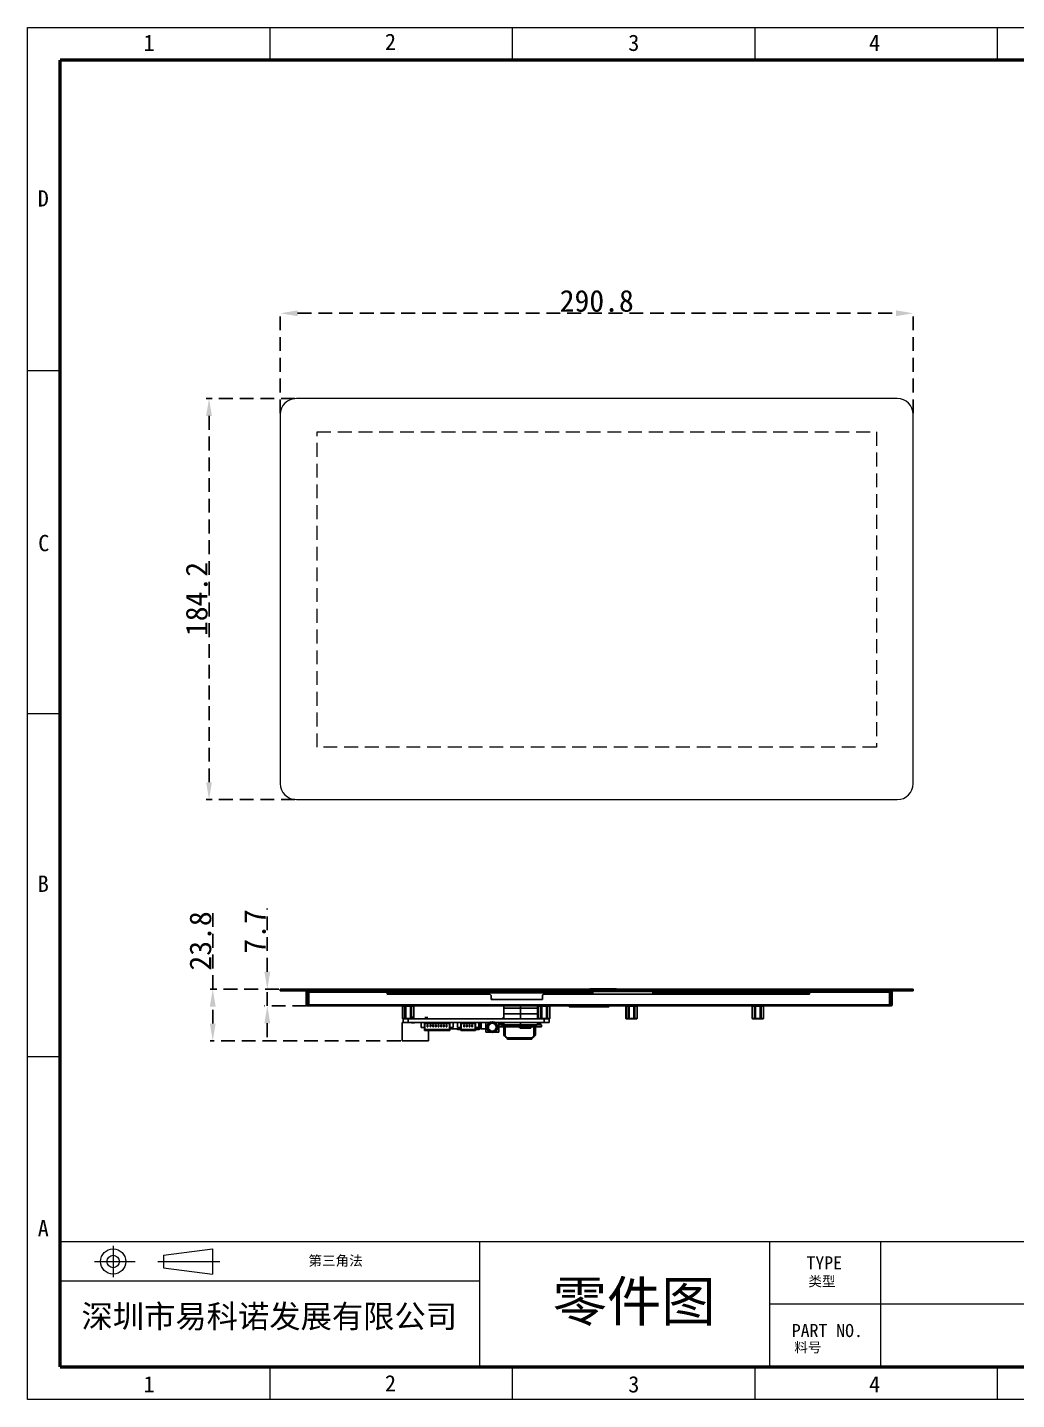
# Model space of a CAD drawing. Header units: millimetres. Extents: x 15833 to 16724, y 29277 to 29907.
# Drawn here: x 15833 to 16288, y 29277 to 29907 of the extents above; entities that cross this region are included whole.
import ezdxf
from ezdxf.enums import TextEntityAlignment as Align

# ---------------------------------------------------------------- set-up
doc = ezdxf.new("R2010")
doc.units = ezdxf.units.MM
doc.header["$PDMODE"] = 2
doc.linetypes.add('HIDDEN', pattern=[9.525, 6.35, -3.175])
for name, color, linetype in [('_1463', 7, 'Continuous'), ('_1722', 7, 'Continuous'), ('_17681', 7, 'Continuous'), ('_2211', 7, 'Continuous'), ('_321', 7, 'Continuous'), ('_3284', 7, 'Continuous'), ('_3296', 7, 'Continuous'), ('_34288', 7, 'Continuous'), ('_43657', 7, 'Continuous'), ('_549', 7, 'Continuous'), ('_61081', 7, 'Continuous'), ('title bar', 7, 'Continuous')]:
    doc.layers.add(name, color=color, linetype=linetype)
doc.styles.get("Standard").update_dxf_attribs({"font": ''})
doc.styles.add('宝明', font='')
doc.styles.get('Standard').set_extended_font_data('SimSun')
doc.styles.get('宝明').set_extended_font_data('SimHei')
doc.dimstyles.new('ISO-25', dxfattribs={"dimtxt": 10, "dimasz": 8, "dimexe": 1.25, "dimexo": 0.625, "dimtad": 1, "dimdsep": 46, "dimtxsty": 'Standard', "dimcen": 2.5, "dimclrd": 5, "dimclre": 5, "dimadec": 0, "dimazin": 0, "dimtfac": 1, "dimtmove": 0, "dimatfit": 3, "dimfxl": 1, "dimarcsym": 0})

# ---------------------------------------------------------------- blocks, each defined once
blk = doc.blocks.new('*D7')
at = {"color": 5, "linetype": 'HIDDEN', "lineweight": -2}
for p, q in [((15949.34, 29729.67), (15949.34, 29776.79)), ((15957.34, 29775.54), (16232.14, 29775.54)), ((16240.14, 29729.67), (16240.14, 29776.79))]:
    blk.add_line(p, q, dxfattribs=at)
at = {"color": 5, "linetype": 'HIDDEN'}
for points in [[(15957.34, 29776.87), (15957.34, 29774.21), (15949.34, 29775.54)], [(16232.14, 29776.87), (16232.14, 29774.21), (16240.14, 29775.54)]]:
    blk.add_solid(points, dxfattribs=at)
at = {"layer": 'Defpoints', "color": 0, "linetype": 'HIDDEN'}
for p in [(16240.14, 29775.54), (15949.34, 29729.04), (16240.14, 29729.04)]:
    blk.add_point(p, dxfattribs=at)
at = {"color": 0, "linetype": 'HIDDEN', "lineweight": 0, "insert": (16094.74, 29781.17), "char_height": 10, "attachment_point": 5}
blk.add_mtext('290.8', dxfattribs=at)
blk = doc.blocks.new('*D8')
at = {"color": 5, "linetype": 'HIDDEN', "lineweight": -2}
for p, q in [((15956.11, 29736.44), (15915.37, 29736.44)), ((15916.62, 29728.44), (15916.62, 29560.24)), ((15956.11, 29552.24), (15915.37, 29552.24))]:
    blk.add_line(p, q, dxfattribs=at)
at = {"color": 5, "linetype": 'HIDDEN'}
for points in [[(15915.29, 29728.44), (15917.96, 29728.44), (15916.62, 29736.44)], [(15915.29, 29560.24), (15917.96, 29560.24), (15916.62, 29552.24)]]:
    blk.add_solid(points, dxfattribs=at)
at = {"layer": 'Defpoints', "color": 0, "linetype": 'HIDDEN'}
for p in [(15956.74, 29736.44), (15916.62, 29552.24), (15956.74, 29552.24)]:
    blk.add_point(p, dxfattribs=at)
at = {"color": 0, "linetype": 'HIDDEN', "lineweight": 0, "insert": (15911, 29644.34), "char_height": 10, "attachment_point": 5, "rotation": 90}
blk.add_mtext('184.2', dxfattribs=at)
blk = doc.blocks.new('*D10')
at = {"color": 5, "linetype": 'HIDDEN', "lineweight": -2}
for p, q in [((15943.39, 29473.21), (15943.39, 29502.18)), ((15948.71, 29465.21), (15942.14, 29465.21)), ((15943.39, 29457.54), (15943.39, 29465.21)), ((15961.28, 29457.54), (15942.14, 29457.54)), ((15943.39, 29449.54), (15943.39, 29441.54))]:
    blk.add_line(p, q, dxfattribs=at)
at = {"color": 5, "linetype": 'HIDDEN'}
for points in [[(15942.06, 29473.21), (15944.72, 29473.21), (15943.39, 29465.21)], [(15942.06, 29449.54), (15944.72, 29449.54), (15943.39, 29457.54)]]:
    blk.add_solid(points, dxfattribs=at)
at = {"layer": 'Defpoints', "color": 0, "linetype": 'HIDDEN'}
for p in [(15943.39, 29465.21), (15949.34, 29465.21), (15961.9, 29457.54)]:
    blk.add_point(p, dxfattribs=at)
at = {"color": 0, "linetype": 'HIDDEN', "insert": (15937.76, 29491.69), "char_height": 10, "attachment_point": 5, "rotation": 90}
blk.add_mtext('7.7', dxfattribs=at)
blk = doc.blocks.new('*D11')
at = {"color": 5, "linetype": 'HIDDEN', "lineweight": -2}
for p, q in [((15918.34, 29465.21), (15918.34, 29501.5)), ((15948.71, 29465.21), (15917.09, 29465.21)), ((15918.34, 29449.44), (15918.34, 29457.21)), ((16004.71, 29441.44), (15917.09, 29441.44))]:
    blk.add_line(p, q, dxfattribs=at)
at = {"color": 5, "linetype": 'HIDDEN'}
for points in [[(15917.01, 29457.21), (15919.67, 29457.21), (15918.34, 29465.21)], [(15917.01, 29449.44), (15919.67, 29449.44), (15918.34, 29441.44)]]:
    blk.add_solid(points, dxfattribs=at)
at = {"layer": 'Defpoints', "color": 0, "linetype": 'HIDDEN'}
for p in [(15918.34, 29465.21), (15949.34, 29465.21), (16005.34, 29441.44)]:
    blk.add_point(p, dxfattribs=at)
at = {"color": 0, "linetype": 'HIDDEN', "insert": (15912.71, 29487.35), "char_height": 10, "attachment_point": 5, "rotation": 90}
blk.add_mtext('23.8', dxfattribs=at)

msp = doc.modelspace()

# ---------------------------------------------------------------- linework, layer by layer
at = {"color": 7, "linetype": 'Continuous', "lineweight": 0}
for p, q in [((16232.739, 29736.441), (15956.739, 29736.441)), ((15949.339, 29729.041), (15949.339, 29559.641)), ((16240.139, 29559.641), (16240.139, 29729.041)), ((15956.739, 29552.241), (16232.739, 29552.241))]:
    msp.add_line(p, q, dxfattribs=at)
at = {"color": 7, "linetype": 'HIDDEN', "lineweight": 0}
for p, q in [((15966.279, 29576.301), (15966.279, 29721.081)), ((15966.279, 29721.081), (16223.199, 29721.081)), ((16223.199, 29721.081), (16223.199, 29576.301)), ((16223.199, 29576.301), (15966.279, 29576.301))]:
    msp.add_line(p, q, dxfattribs=at)
at = {"color": 7, "linetype": 'Continuous'}
for p, q in [((15949.339, 29464.508), (15949.339, 29465.208)), ((15949.339, 29465.208), (16240.139, 29465.208)), ((16240.139, 29465.208), (16240.139, 29464.508)), ((15949.339, 29464.508), (16240.139, 29464.508))]:
    msp.add_line(p, q, dxfattribs=at)
at = {"linetype": 'Continuous'}
for p, q in [((15956.739, 29465.208), (15956.739, 29464.508)), ((16091.499, 29465.298), (16103.779, 29465.298)), ((16092.489, 29465.298), (16092.489, 29465.208)), ((16092.989, 29465.298), (16092.989, 29465.208)), ((16093.989, 29465.298), (16093.989, 29465.208)), ((16094.489, 29465.298), (16094.489, 29465.208)), ((16094.989, 29465.298), (16094.989, 29465.208)), ((16232.739, 29464.508), (16232.739, 29465.208)), ((15961.199, 29463.758), (15961.199, 29464.508)), ((15961.199, 29463.758), (15961.252, 29463.758)), ((15961.252, 29458.036), (15961.252, 29464.386)), ((15961.252, 29464.386), (15961.752, 29464.386)), ((15961.752, 29458.036), (15961.752, 29464.386)), ((15961.752, 29463.758), (15962.402, 29463.758)), ((15961.752, 29460.536), (15962.402, 29460.536)), ((15961.752, 29460.036), (15961.902, 29460.036)), ((15961.802, 29463.583), (15961.802, 29460.583)), ((15961.802, 29463.583), (15962.402, 29463.583)), ((15962.402, 29460.583), (15961.802, 29460.583)), ((15961.902, 29458.036), (15961.902, 29460.536)), ((15962.402, 29460.036), (15961.902, 29460.036)), ((15962.402, 29457.536), (15962.402, 29464.386)), ((15962.402, 29464.386), (15998.402, 29464.386)), ((15962.402, 29463.886), (15998.402, 29463.886)), ((15998.402, 29464.386), (15998.402, 29462.936)), ((15998.402, 29463.758), (16092.939, 29463.758)), ((15998.402, 29463.583), (16092.939, 29463.583)), ((16045.252, 29462.936), (15998.402, 29462.936)), ((16000.599, 29462.936), (16000.599, 29463.583)), ((16017.489, 29463.758), (16017.489, 29463.583)), ((16019.989, 29463.758), (16019.989, 29463.583)), ((16046.252, 29461.936), (16046.252, 29460.436)), ((16046.902, 29460.583), (16046.252, 29460.583)), ((16046.252, 29460.536), (16046.902, 29460.536)), ((16046.252, 29460.436), (16069.752, 29460.436)), ((16046.902, 29460.583), (16046.902, 29460.436)), ((16069.752, 29460.436), (16069.752, 29461.936)), ((16192.402, 29462.936), (16070.752, 29462.936)), ((16090.989, 29463.583), (16090.989, 29463.758)), ((16091.239, 29463.758), (16091.239, 29463.583)), ((16092.939, 29464.508), (16092.939, 29462.94)), ((16092.939, 29464.088), (16120.539, 29464.088)), ((16120.539, 29462.94), (16092.939, 29462.94)), ((16120.539, 29462.94), (16120.539, 29464.508)), ((16120.539, 29463.758), (16192.402, 29463.758)), ((16120.539, 29463.583), (16192.402, 29463.583)), ((16190.081, 29462.936), (16190.081, 29463.583)), ((16192.402, 29464.386), (16229.302, 29464.386)), ((16192.402, 29464.386), (16192.402, 29462.936)), ((16192.402, 29463.886), (16229.302, 29463.886)), ((16225.699, 29464.386), (16225.699, 29464.508)), ((16229.302, 29457.536), (16229.302, 29464.386)), ((16229.302, 29463.583), (16229.802, 29463.583)), ((16229.802, 29460.583), (16229.302, 29460.583)), ((16229.952, 29460.536), (16229.302, 29460.536)), ((16229.802, 29460.036), (16229.302, 29460.036)), ((16229.802, 29463.583), (16229.802, 29460.583)), ((16229.802, 29458.036), (16229.802, 29460.536)), ((16229.952, 29460.036), (16229.802, 29460.036)), ((16230.452, 29464.386), (16229.952, 29464.386)), ((16229.952, 29458.036), (16229.952, 29464.386)), ((16230.452, 29458.036), (16230.452, 29464.386)), ((15961.252, 29458.036), (15961.752, 29458.036)), ((15961.752, 29457.536), (15961.752, 29458.036)), ((15961.752, 29458.036), (15962.402, 29458.036)), ((15961.752, 29457.536), (16229.952, 29457.536)), ((15961.902, 29457.536), (15961.902, 29458.036)), ((15962.402, 29458.036), (16229.302, 29458.036)), ((16005.717, 29457.536), (16005.517, 29457.336)), ((16005.517, 29451.736), (16005.517, 29457.336)), ((16005.517, 29457.336), (16010.762, 29457.336)), ((16005.757, 29457.536), (16005.584, 29457.336)), ((16005.584, 29451.736), (16005.584, 29457.336)), ((16006.818, 29457.536), (16006.645, 29457.336)), ((16006.645, 29451.736), (16006.645, 29457.336)), ((16007.078, 29451.536), (16007.078, 29457.536)), ((16009.201, 29451.536), (16009.201, 29457.536)), ((16009.461, 29457.536), (16009.634, 29457.336)), ((16009.634, 29451.736), (16009.634, 29457.336)), ((16010.522, 29457.536), (16010.695, 29457.336)), ((16010.562, 29457.536), (16010.762, 29457.336)), ((16010.695, 29451.736), (16010.695, 29457.336)), ((16010.762, 29451.736), (16010.762, 29457.336)), ((16051.989, 29451.536), (16051.989, 29457.536)), ((16067.489, 29456.437), (16051.989, 29456.437)), ((16051.989, 29453.936), (16067.489, 29453.936)), ((16059.739, 29451.536), (16059.739, 29457.533)), ((16067.489, 29451.536), (16067.489, 29457.536)), ((16068.117, 29457.536), (16067.917, 29457.336)), ((16067.917, 29451.736), (16067.917, 29457.336)), ((16067.917, 29457.336), (16073.162, 29457.336)), ((16068.157, 29457.536), (16067.984, 29457.336)), ((16067.984, 29451.736), (16067.984, 29457.336)), ((16069.218, 29457.536), (16069.045, 29457.336)), ((16069.045, 29451.736), (16069.045, 29457.336)), ((16069.478, 29451.536), (16069.478, 29457.536)), ((16071.601, 29451.536), (16071.601, 29457.536)), ((16071.861, 29457.536), (16072.034, 29457.336)), ((16072.034, 29451.736), (16072.034, 29457.336)), ((16072.922, 29457.536), (16073.095, 29457.336)), ((16072.962, 29457.536), (16073.162, 29457.336)), ((16073.095, 29451.736), (16073.095, 29457.336)), ((16073.162, 29451.736), (16073.162, 29457.336)), ((16082.139, 29457.036), (16082.139, 29457.536)), ((16099.851, 29457.036), (16082.139, 29457.036)), ((16098.639, 29457.036), (16098.639, 29457.536)), ((16108.317, 29457.536), (16108.117, 29457.336)), ((16108.117, 29457.336), (16113.362, 29457.336)), ((16108.117, 29451.736), (16108.117, 29457.336)), ((16108.357, 29457.536), (16108.184, 29457.336)), ((16108.184, 29451.736), (16108.184, 29457.336)), ((16109.418, 29457.536), (16109.245, 29457.336)), ((16109.245, 29451.736), (16109.245, 29457.336)), ((16109.678, 29451.536), (16109.678, 29457.536)), ((16111.801, 29451.536), (16111.801, 29457.536)), ((16112.061, 29457.536), (16112.234, 29457.336)), ((16112.234, 29451.736), (16112.234, 29457.336)), ((16113.122, 29457.536), (16113.295, 29457.336)), ((16113.162, 29457.536), (16113.362, 29457.336)), ((16113.295, 29451.736), (16113.295, 29457.336)), ((16113.362, 29451.736), (16113.362, 29457.336)), ((16166.317, 29457.536), (16166.117, 29457.336)), ((16166.117, 29457.336), (16171.362, 29457.336)), ((16166.117, 29451.736), (16166.117, 29457.336)), ((16166.357, 29457.536), (16166.184, 29457.336)), ((16166.184, 29451.736), (16166.184, 29457.336)), ((16167.418, 29457.536), (16167.245, 29457.336)), ((16167.245, 29451.736), (16167.245, 29457.336)), ((16167.678, 29451.536), (16167.678, 29457.536)), ((16169.801, 29451.536), (16169.801, 29457.536)), ((16170.061, 29457.536), (16170.234, 29457.336)), ((16170.234, 29451.736), (16170.234, 29457.336)), ((16171.122, 29457.536), (16171.295, 29457.336)), ((16171.162, 29457.536), (16171.362, 29457.336)), ((16171.295, 29451.736), (16171.295, 29457.336)), ((16171.362, 29451.736), (16171.362, 29457.336)), ((16229.302, 29458.036), (16229.952, 29458.036)), ((16229.802, 29457.536), (16229.802, 29458.036)), ((16230.452, 29458.036), (16229.952, 29458.036)), ((16229.952, 29457.536), (16229.952, 29458.036)), ((16005.339, 29441.436), (16005.339, 29449.936)), ((16005.339, 29449.936), (16072.839, 29449.936)), ((16005.717, 29451.536), (16005.517, 29451.736)), ((16010.762, 29451.736), (16005.517, 29451.736)), ((16005.757, 29451.536), (16005.584, 29451.736)), ((16005.717, 29451.536), (16072.962, 29451.536)), ((16005.839, 29449.936), (16005.839, 29451.536)), ((16006.818, 29451.536), (16006.645, 29451.736)), ((16008.139, 29449.936), (16008.139, 29451.536)), ((16009.461, 29451.536), (16009.634, 29451.736)), ((16011.089, 29452.286), (16009.589, 29452.286)), ((16011.089, 29452.186), (16009.589, 29452.186)), ((16009.589, 29449.936), (16009.589, 29449.686)), ((16009.589, 29449.686), (16011.089, 29449.686)), ((16010.522, 29451.536), (16010.695, 29451.736)), ((16010.562, 29451.536), (16010.762, 29451.736)), ((16011.089, 29449.936), (16011.089, 29449.686)), ((16017.189, 29452.186), (16015.689, 29452.186)), ((16017.489, 29446.286), (16017.489, 29441.436)), ((16032.289, 29446.936), (16027.289, 29446.936)), ((16030.839, 29446.736), (16032.289, 29446.736)), ((16031.494, 29446.936), (16031.494, 29446.736)), ((16031.994, 29446.736), (16031.994, 29446.936)), ((16032.014, 29448.356), (16032.014, 29448.336)), ((16032.264, 29448.356), (16032.014, 29448.356)), ((16032.014, 29448.336), (16032.264, 29448.336)), ((16032.264, 29448.336), (16032.264, 29448.356)), ((16040.842, 29446.936), (16039.039, 29446.936)), ((16039.039, 29446.736), (16040.639, 29446.736)), ((16039.484, 29446.736), (16039.484, 29446.936)), ((16039.984, 29446.936), (16039.984, 29446.736)), ((16040.842, 29449.936), (16040.842, 29446.936)), ((16040.842, 29449.836), (16041.01, 29449.836)), ((16040.842, 29449.666), (16041.01, 29449.666)), ((16041.01, 29449.606), (16040.842, 29449.606)), ((16040.842, 29448.911), (16041.01, 29448.911)), ((16041.01, 29448.851), (16040.842, 29448.851)), ((16041.592, 29448.736), (16040.842, 29448.736)), ((16041.592, 29448.236), (16040.842, 29448.236)), ((16040.973, 29447.329), (16040.842, 29447.198)), ((16040.979, 29448.236), (16040.979, 29447.353)), ((16040.989, 29447.786), (16040.979, 29447.786)), ((16040.979, 29447.386), (16040.986, 29447.386)), ((16040.989, 29448.236), (16040.989, 29447.436)), ((16041.01, 29448.851), (16041.01, 29449.836)), ((16041.29, 29449.636), (16041.01, 29449.636)), ((16041.29, 29449.136), (16041.01, 29449.136)), ((16041.29, 29449.836), (16041.29, 29448.851)), ((16041.29, 29449.836), (16041.51, 29449.836)), ((16041.29, 29449.666), (16041.51, 29449.666)), ((16041.51, 29449.606), (16041.29, 29449.606)), ((16041.29, 29448.911), (16041.51, 29448.911)), ((16041.51, 29448.851), (16041.29, 29448.851)), ((16041.339, 29447.436), (16041.339, 29447.976)), ((16041.592, 29448.126), (16041.489, 29448.126)), ((16041.51, 29448.851), (16041.51, 29449.836)), ((16041.592, 29449.636), (16041.51, 29449.636)), ((16041.592, 29449.136), (16041.51, 29449.136)), ((16041.592, 29449.936), (16041.592, 29446.936)), ((16043.739, 29446.936), (16041.592, 29446.936)), ((16051.209, 29449.836), (16051.113, 29449.836)), ((16051.989, 29452.307), (16051.665, 29451.983)), ((16051.789, 29449.686), (16051.789, 29448.896)), ((16051.789, 29449.676), (16051.989, 29449.676)), ((16051.789, 29449.376), (16051.989, 29449.376)), ((16051.795, 29449.555), (16051.983, 29449.555)), ((16051.877, 29451.771), (16051.989, 29451.883)), ((16051.989, 29448.862), (16051.989, 29449.936)), ((16067.489, 29448.862), (16051.989, 29448.862)), ((16052.039, 29447.471), (16052.039, 29444.121)), ((16052.339, 29447.771), (16052.739, 29447.771)), ((16052.439, 29447.771), (16052.439, 29443.821)), ((16052.739, 29443.536), (16052.739, 29447.986)), ((16058.719, 29447.909), (16058.719, 29447.986)), ((16058.919, 29447.909), (16058.719, 29447.909)), ((16058.919, 29447.636), (16058.919, 29447.986)), ((16059.619, 29447.636), (16058.919, 29447.636)), ((16059.086, 29447.986), (16059.086, 29447.636)), ((16059.619, 29447.286), (16059.619, 29447.636)), ((16059.619, 29447.536), (16064.419, 29447.536)), ((16059.619, 29447.286), (16064.419, 29447.286)), ((16059.719, 29447.387), (16059.719, 29447.536)), ((16059.719, 29447.387), (16062.371, 29447.413)), ((16059.739, 29448.862), (16059.739, 29449.936)), ((16059.769, 29447.536), (16059.769, 29447.986)), ((16060.319, 29447.886), (16060.319, 29447.986)), ((16060.319, 29447.886), (16063.219, 29447.886)), ((16060.419, 29447.886), (16060.419, 29447.536)), ((16062.371, 29447.413), (16062.719, 29447.537)), ((16063.219, 29447.536), (16063.219, 29447.986)), ((16064.419, 29447.886), (16063.219, 29447.886)), ((16063.219, 29447.686), (16064.419, 29447.686)), ((16064.419, 29447.286), (16064.419, 29447.986)), ((16065.839, 29447.986), (16065.839, 29443.536)), ((16065.839, 29447.771), (16066.239, 29447.771)), ((16066.139, 29443.821), (16066.139, 29447.771)), ((16066.539, 29444.121), (16066.539, 29447.471)), ((16067.489, 29448.862), (16067.489, 29449.936)), ((16068.117, 29451.536), (16067.917, 29451.736)), ((16073.162, 29451.736), (16067.917, 29451.736)), ((16068.157, 29451.536), (16067.984, 29451.736)), ((16069.218, 29451.536), (16069.045, 29451.736)), ((16070.539, 29449.936), (16070.539, 29451.536)), ((16071.861, 29451.536), (16072.034, 29451.736)), ((16072.839, 29449.936), (16072.839, 29451.536)), ((16072.922, 29451.536), (16073.095, 29451.736)), ((16072.962, 29451.536), (16073.162, 29451.736)), ((16113.362, 29451.736), (16108.117, 29451.736)), ((16108.317, 29451.536), (16108.117, 29451.736)), ((16108.357, 29451.536), (16108.184, 29451.736)), ((16113.162, 29451.536), (16108.317, 29451.536)), ((16109.418, 29451.536), (16109.245, 29451.736)), ((16112.061, 29451.536), (16112.234, 29451.736)), ((16113.122, 29451.536), (16113.295, 29451.736)), ((16113.162, 29451.536), (16113.362, 29451.736)), ((16171.362, 29451.736), (16166.117, 29451.736)), ((16166.317, 29451.536), (16166.117, 29451.736)), ((16166.357, 29451.536), (16166.184, 29451.736)), ((16171.162, 29451.536), (16166.317, 29451.536)), ((16167.418, 29451.536), (16167.245, 29451.736)), ((16170.061, 29451.536), (16170.234, 29451.736)), ((16171.122, 29451.536), (16171.295, 29451.736)), ((16171.162, 29451.536), (16171.362, 29451.736)), ((16005.339, 29441.436), (16017.489, 29441.436)), ((16052.339, 29443.821), (16052.739, 29443.821)), ((16053.039, 29443.536), (16053.339, 29443.236)), ((16053.339, 29442.936), (16065.239, 29442.936)), ((16053.639, 29442.536), (16053.639, 29442.896)), ((16053.639, 29442.636), (16064.939, 29442.636)), ((16053.939, 29442.236), (16064.639, 29442.236)), ((16064.939, 29442.536), (16064.939, 29442.896)), ((16065.239, 29443.236), (16065.539, 29443.536)), ((16065.839, 29443.821), (16066.239, 29443.821))]:
    msp.add_line(p, q, dxfattribs=at)
for points in [[(16067.917, 29455.738), (16067.869, 29455.647), (16067.694, 29455.262), (16067.54, 29454.86), (16067.489, 29454.694)], [(16067.917, 29455.39), (16067.832, 29455.204), (16067.682, 29454.812), (16067.562, 29454.413), (16067.489, 29454.077)], [(16051.795, 29449.555), (16051.794, 29449.559), (16051.793, 29449.563), (16051.792, 29449.567), (16051.791, 29449.571), (16051.79, 29449.575), (16051.79, 29449.579), (16051.789, 29449.583), (16051.789, 29449.587), (16051.789, 29449.591)], [(16051.795, 29449.555), (16051.798, 29449.547), (16051.801, 29449.54), (16051.805, 29449.532), (16051.81, 29449.525), (16051.815, 29449.518), (16051.82, 29449.511), (16051.825, 29449.504), (16051.831, 29449.498), (16051.838, 29449.492), (16051.845, 29449.486), (16051.853, 29449.48), (16051.861, 29449.474), (16051.87, 29449.469), (16051.879, 29449.465), (16051.889, 29449.461)], [(16051.889, 29449.382), (16051.885, 29449.381), (16051.881, 29449.38), (16051.877, 29449.379), (16051.873, 29449.378), (16051.87, 29449.377), (16051.866, 29449.377), (16051.862, 29449.376), (16051.858, 29449.376), (16051.855, 29449.376)], [(16051.889, 29449.461), (16051.899, 29449.465), (16051.908, 29449.47), (16051.917, 29449.475), (16051.926, 29449.48), (16051.934, 29449.486), (16051.941, 29449.492), (16051.947, 29449.498), (16051.953, 29449.505), (16051.958, 29449.511), (16051.964, 29449.518), (16051.968, 29449.525), (16051.973, 29449.532), (16051.977, 29449.54), (16051.98, 29449.547), (16051.983, 29449.555)], [(16051.923, 29449.376), (16051.92, 29449.376), (16051.916, 29449.376), (16051.912, 29449.377), (16051.908, 29449.377), (16051.905, 29449.378), (16051.901, 29449.379), (16051.897, 29449.38), (16051.893, 29449.381), (16051.889, 29449.382)], [(16053.639, 29442.896), (16053.639, 29442.904), (16053.638, 29442.912), (16053.635, 29442.919), (16053.632, 29442.924), (16053.628, 29442.928), (16053.622, 29442.932), (16053.616, 29442.934), (16053.608, 29442.935), (16053.599, 29442.936)], [(16064.98, 29442.936), (16064.971, 29442.935), (16064.963, 29442.934), (16064.957, 29442.932), (16064.951, 29442.928), (16064.947, 29442.924), (16064.944, 29442.919), (16064.941, 29442.912), (16064.94, 29442.904), (16064.939, 29442.896)]]:
    msp.add_lwpolyline(points, dxfattribs=at)
at = {"color": 7, "linetype": 'Continuous', "lineweight": 0}
for centre, start, end in [((15956.739, 29729.041), 90, 180), ((16232.739, 29729.041), 0, 90), ((15956.739, 29559.641), 180, 270), ((16232.739, 29559.641), 270, 0)]:
    msp.add_arc(centre, 7.4, start, end, dxfattribs=at)
at = {"linetype": 'Continuous'}
for centre, radius, start, end in [((16091.499, 29464.788), 0.51, 90, 124.547024), ((16103.779, 29464.788), 0.51, 55.452976, 90), ((16045.252, 29461.936), 1, 0, 90), ((16070.752, 29461.936), 1, 90, 180), ((15961.752, 29458.036), 0.5, 180, 270), ((16099.851, 29458.036), 1, 270, 330), ((16229.952, 29458.036), 0.5, 270, 0), ((16030.839, 29447.436), 0.7, 225.593912, 270), ((16040.639, 29447.436), 0.7, 270, 0), ((16040.639, 29447.436), 0.35, 305.374763, 0), ((16041.489, 29447.976), 0.5, 148.648153, 180), ((16041.489, 29447.976), 0.15, 90, 180), ((16051.113, 29449.745), 0.0909, 90, 92.466754), ((16052.089, 29451.559), 0.6, 135, 182.183751), ((16052.089, 29451.559), 0.3, 135, 184.384161), ((16052.339, 29447.471), 0.3, 90, 180), ((16066.239, 29447.471), 0.3, 0, 90), ((16052.339, 29444.121), 0.3, 180, 270), ((16053.339, 29443.536), 0.6, 180, 270), ((16053.339, 29443.536), 0.3, 180, 270), ((16053.939, 29442.536), 0.3, 180, 270), ((16064.639, 29442.536), 0.3, 270, 0), ((16065.239, 29443.536), 0.6, 270, 0), ((16065.239, 29443.536), 0.3, 270, 0), ((16066.239, 29444.121), 0.3, 270, 0)]:
    msp.add_arc(centre, radius, start, end, dxfattribs=at)
at = {"layer": '_1463', "linetype": 'Continuous'}
for p, q in [((16050.739, 29449.836), (16049.739, 29449.836)), ((16050.739, 29449.936), (16050.739, 29449.836))]:
    msp.add_line(p, q, dxfattribs=at)
at = {"layer": '_1722', "linetype": 'Continuous'}
for p, q in [((16030.789, 29449.923), (16030.789, 29447.623)), ((16032.289, 29449.923), (16030.789, 29449.923)), ((16032.289, 29447.623), (16030.789, 29447.623)), ((16032.289, 29446.286), (16032.289, 29449.936)), ((16039.039, 29446.704), (16032.289, 29446.704)), ((16032.289, 29446.286), (16039.039, 29446.286)), ((16032.489, 29449.461), (16032.489, 29446.704)), ((16032.489, 29449.461), (16038.839, 29449.461)), ((16033.639, 29448.23), (16033.639, 29447.988)), ((16033.639, 29447.988), (16033.939, 29447.988)), ((16033.939, 29447.988), (16033.939, 29448.23)), ((16034.039, 29449.936), (16034.039, 29449.461)), ((16034.539, 29449.461), (16034.539, 29449.936)), ((16034.889, 29448.23), (16034.889, 29447.988)), ((16034.889, 29447.988), (16035.189, 29447.988)), ((16035.189, 29447.988), (16035.189, 29448.23)), ((16036.139, 29448.23), (16036.139, 29447.988)), ((16036.139, 29447.988), (16036.439, 29447.988)), ((16036.439, 29447.988), (16036.439, 29448.23)), ((16036.787, 29449.936), (16036.787, 29449.461)), ((16037.287, 29449.461), (16037.287, 29449.936)), ((16037.389, 29448.23), (16037.389, 29447.988)), ((16037.389, 29447.988), (16037.689, 29447.988)), ((16037.689, 29447.988), (16037.689, 29448.23)), ((16038.839, 29446.704), (16038.839, 29449.461)), ((16039.039, 29449.936), (16039.039, 29446.286)), ((16039.039, 29447.636), (16040.539, 29447.636)), ((16040.539, 29447.636), (16040.539, 29449.936))]:
    msp.add_line(p, q, dxfattribs=at)
at = {"layer": '_17681', "linetype": 'Continuous'}
for p, q in [((16051.989, 29448.896), (16049.739, 29448.896)), ((16049.739, 29447.986), (16069.339, 29447.986)), ((16051.339, 29447.986), (16051.339, 29448.896)), ((16051.339, 29448.686), (16051.839, 29448.186)), ((16051.339, 29448.686), (16066.939, 29448.686)), ((16051.839, 29448.186), (16051.839, 29447.986)), ((16051.839, 29448.186), (16066.439, 29448.186)), ((16066.439, 29448.186), (16066.939, 29448.686)), ((16066.439, 29447.986), (16066.439, 29448.186)), ((16066.939, 29447.986), (16066.939, 29448.862)), ((16067.489, 29448.896), (16069.339, 29448.896)), ((16069.339, 29448.896), (16069.339, 29447.986))]:
    msp.add_line(p, q, dxfattribs=at)
at = {"layer": '_2211', "linetype": 'Continuous'}
for p, q in [((16016.896, 29447.988), (16016.896, 29448.788)), ((16017.196, 29448.788), (16016.896, 29448.788)), ((16016.896, 29448.648), (16017.196, 29448.648)), ((16017.196, 29448.369), (16016.896, 29448.369)), ((16016.896, 29448.23), (16017.196, 29448.23)), ((16017.196, 29448.23), (16017.196, 29448.788)), ((16018.189, 29447.988), (16018.189, 29448.788)), ((16018.489, 29448.788), (16018.189, 29448.788)), ((16018.189, 29448.648), (16018.489, 29448.648)), ((16018.489, 29448.369), (16018.189, 29448.369)), ((16018.189, 29448.23), (16018.489, 29448.23)), ((16018.489, 29448.23), (16018.489, 29448.788)), ((16019.348, 29448.23), (16019.348, 29448.788)), ((16019.648, 29448.788), (16019.348, 29448.788)), ((16019.348, 29448.648), (16019.648, 29448.648)), ((16019.648, 29448.369), (16019.348, 29448.369)), ((16019.348, 29448.23), (16019.648, 29448.23)), ((16019.648, 29447.988), (16019.648, 29448.788)), ((16020.663, 29447.988), (16020.663, 29448.788)), ((16020.963, 29448.788), (16020.663, 29448.788)), ((16020.663, 29448.648), (16020.963, 29448.648)), ((16020.963, 29448.369), (16020.663, 29448.369)), ((16020.663, 29448.23), (16020.963, 29448.23)), ((16020.963, 29448.23), (16020.963, 29448.788)), ((16021.924, 29447.988), (16021.924, 29448.788)), ((16022.224, 29448.788), (16021.924, 29448.788)), ((16021.924, 29448.648), (16022.224, 29448.648)), ((16022.224, 29448.369), (16021.924, 29448.369)), ((16021.924, 29448.23), (16022.224, 29448.23)), ((16022.224, 29448.23), (16022.224, 29448.788)), ((16023.173, 29447.988), (16023.173, 29448.788)), ((16023.473, 29448.788), (16023.173, 29448.788)), ((16023.173, 29448.648), (16023.473, 29448.648)), ((16023.473, 29448.369), (16023.173, 29448.369)), ((16023.173, 29448.23), (16023.473, 29448.23)), ((16023.473, 29448.23), (16023.473, 29448.788)), ((16024.354, 29448.23), (16024.354, 29448.788)), ((16024.654, 29448.788), (16024.354, 29448.788)), ((16024.354, 29448.648), (16024.654, 29448.648)), ((16024.654, 29448.369), (16024.354, 29448.369)), ((16024.354, 29448.23), (16024.654, 29448.23)), ((16024.654, 29447.988), (16024.654, 29448.788)), ((16025.639, 29448.23), (16025.639, 29448.788)), ((16025.939, 29448.788), (16025.639, 29448.788)), ((16025.639, 29448.648), (16025.939, 29448.648)), ((16025.939, 29448.369), (16025.639, 29448.369)), ((16025.639, 29448.23), (16025.939, 29448.23)), ((16025.939, 29448.23), (16025.939, 29448.788))]:
    msp.add_line(p, q, dxfattribs=at)
at = {"layer": '_321', "linetype": 'Continuous'}
for p in [(16042.739, 29449.936), (16043.739, 29449.836)]:
    msp.add_line(p, (16042.739, 29449.836), dxfattribs=at)
at = {"layer": '_3284', "linetype": 'Continuous'}
for p, q in [((16033.639, 29448.23), (16033.639, 29448.788)), ((16033.939, 29448.788), (16033.639, 29448.788)), ((16033.639, 29448.648), (16033.939, 29448.648)), ((16033.939, 29448.369), (16033.639, 29448.369)), ((16033.639, 29448.23), (16033.939, 29448.23)), ((16033.939, 29448.23), (16033.939, 29448.788)), ((16034.889, 29448.23), (16034.889, 29448.788)), ((16035.189, 29448.788), (16034.889, 29448.788)), ((16034.889, 29448.648), (16035.189, 29448.648)), ((16035.189, 29448.369), (16034.889, 29448.369)), ((16034.889, 29448.23), (16035.189, 29448.23)), ((16035.189, 29448.23), (16035.189, 29448.788)), ((16036.139, 29448.23), (16036.139, 29448.788)), ((16036.439, 29448.788), (16036.139, 29448.788)), ((16036.139, 29448.648), (16036.439, 29448.648)), ((16036.439, 29448.369), (16036.139, 29448.369)), ((16036.139, 29448.23), (16036.439, 29448.23)), ((16036.439, 29448.23), (16036.439, 29448.788)), ((16037.389, 29448.23), (16037.389, 29448.788)), ((16037.689, 29448.788), (16037.389, 29448.788)), ((16037.389, 29448.648), (16037.689, 29448.648)), ((16037.689, 29448.369), (16037.389, 29448.369)), ((16037.389, 29448.23), (16037.689, 29448.23)), ((16037.689, 29448.23), (16037.689, 29448.788))]:
    msp.add_line(p, q, dxfattribs=at)
at = {"layer": '_3296', "linetype": 'Continuous'}
for p, q in [((16014.039, 29447.623), (16014.039, 29449.923)), ((16015.539, 29449.923), (16014.039, 29449.923)), ((16015.539, 29447.623), (16014.039, 29447.623)), ((16015.539, 29446.286), (16015.539, 29449.936)), ((16015.739, 29446.716), (16015.539, 29446.716)), ((16015.539, 29446.286), (16027.289, 29446.286)), ((16015.739, 29446.704), (16015.739, 29449.461)), ((16015.739, 29449.461), (16027.089, 29449.461)), ((16027.089, 29446.704), (16015.739, 29446.704)), ((16016.889, 29448.788), (16016.889, 29447.988)), ((16016.896, 29448.788), (16016.889, 29448.788)), ((16016.889, 29447.988), (16017.189, 29447.988)), ((16017.189, 29447.988), (16017.189, 29448.23)), ((16017.289, 29449.936), (16017.289, 29449.461)), ((16017.789, 29449.461), (16017.789, 29449.936)), ((16018.139, 29448.788), (16018.139, 29447.988)), ((16018.189, 29448.788), (16018.139, 29448.788)), ((16018.139, 29447.988), (16018.439, 29447.988)), ((16018.439, 29447.988), (16018.439, 29448.23)), ((16019.389, 29448.23), (16019.389, 29447.988)), ((16019.389, 29447.988), (16019.689, 29447.988)), ((16019.689, 29448.788), (16019.648, 29448.788)), ((16019.689, 29447.988), (16019.689, 29448.788)), ((16020.639, 29448.788), (16020.639, 29447.988)), ((16020.663, 29448.788), (16020.639, 29448.788)), ((16020.639, 29447.988), (16020.939, 29447.988)), ((16020.939, 29447.988), (16020.939, 29448.23)), ((16021.889, 29448.788), (16021.889, 29447.988)), ((16021.924, 29448.788), (16021.889, 29448.788)), ((16021.889, 29447.988), (16022.189, 29447.988)), ((16022.189, 29447.988), (16022.189, 29448.23)), ((16023.139, 29448.788), (16023.139, 29447.988)), ((16023.173, 29448.788), (16023.139, 29448.788)), ((16023.139, 29447.988), (16023.439, 29447.988)), ((16023.439, 29447.988), (16023.439, 29448.23)), ((16024.389, 29448.23), (16024.389, 29447.988)), ((16024.389, 29447.988), (16024.689, 29447.988)), ((16024.689, 29448.788), (16024.654, 29448.788)), ((16024.689, 29447.988), (16024.689, 29448.788)), ((16025.039, 29449.936), (16025.039, 29449.461)), ((16025.539, 29449.461), (16025.539, 29449.936)), ((16025.639, 29448.23), (16025.639, 29447.988)), ((16025.639, 29447.988), (16025.939, 29447.988)), ((16025.939, 29447.988), (16025.939, 29448.23)), ((16027.089, 29446.704), (16027.089, 29449.461)), ((16027.289, 29446.716), (16027.089, 29446.716)), ((16027.289, 29446.286), (16027.289, 29449.936)), ((16027.289, 29447.636), (16028.789, 29447.636)), ((16028.789, 29447.636), (16028.789, 29449.936))]:
    msp.add_line(p, q, dxfattribs=at)
at = {"layer": '_34288', "linetype": 'Continuous'}
for p, q in [((16067.809, 29449.736), (16067.489, 29449.736)), ((16067.809, 29449.286), (16067.489, 29449.286)), ((16067.489, 29449.086), (16068.009, 29449.086)), ((16067.839, 29449.316), (16067.839, 29449.706)), ((16068.039, 29449.906), (16068.039, 29449.116)), ((16068.809, 29449.736), (16068.809, 29449.936)), ((16068.839, 29449.936), (16068.839, 29449.736))]:
    msp.add_line(p, q, dxfattribs=at)
for centre, start, end in [((16067.809, 29449.706), 0, 90), ((16067.809, 29449.316), 270, 0), ((16068.009, 29449.116), 270, 0), ((16068.069, 29449.706), 99.622004, 173.863755)]:
    msp.add_arc(centre, 0.03, start, end, dxfattribs=at)
at = {"layer": '_43657', "linetype": 'Continuous'}
for p, q in [((16049.739, 29449.736), (16050.214, 29449.736)), ((16049.814, 29448.896), (16049.814, 29449.286)), ((16050.239, 29449.286), (16049.814, 29449.286)), ((16050.214, 29448.896), (16050.214, 29449.736)), ((16050.464, 29449.286), (16050.464, 29449.736)), ((16050.464, 29449.736), (16051.209, 29449.736)), ((16051.534, 29449.286), (16050.464, 29449.286)), ((16051.209, 29449.736), (16051.209, 29449.936)), ((16051.534, 29449.436), (16051.534, 29449.286)), ((16051.739, 29449.436), (16051.534, 29449.436)), ((16051.739, 29449.686), (16051.739, 29448.896)), ((16051.989, 29449.686), (16051.739, 29449.686)), ((16067.489, 29449.736), (16067.814, 29449.736)), ((16067.814, 29449.286), (16067.489, 29449.286)), ((16067.814, 29449.736), (16067.814, 29449.286)), ((16068.039, 29449.286), (16068.464, 29449.286)), ((16068.064, 29448.896), (16068.064, 29449.736)), ((16068.064, 29449.736), (16068.839, 29449.736)), ((16068.464, 29449.286), (16068.464, 29448.896)), ((16068.839, 29448.896), (16068.839, 29449.736))]:
    msp.add_line(p, q, dxfattribs=at)
at = {"layer": '_549', "linetype": 'Continuous'}
for p, q in [((16043.739, 29445.536), (16043.739, 29449.936)), ((16049.739, 29449.936), (16049.739, 29445.536)), ((16045.552, 29445.536), (16043.739, 29445.536)), ((16049.739, 29445.536), (16047.927, 29445.536))]:
    msp.add_line(p, q, dxfattribs=at)
for radius in [2.5, 2.05, 1.8]:
    msp.add_circle((16046.739, 29447.736), radius, dxfattribs=at)
at = {"layer": '_61081', "linetype": 'Continuous'}
for p, q in [((16050.239, 29449.836), (16050.239, 29449.116)), ((16050.269, 29449.086), (16051.109, 29449.086)), ((16050.439, 29449.316), (16050.439, 29449.706)), ((16051.079, 29449.736), (16050.469, 29449.736)), ((16051.079, 29449.286), (16050.469, 29449.286)), ((16051.079, 29449.736), (16051.079, 29449.936)), ((16051.079, 29449.086), (16051.079, 29449.286)), ((16051.109, 29449.936), (16051.109, 29449.736)), ((16051.109, 29449.286), (16051.109, 29449.086))]:
    msp.add_line(p, q, dxfattribs=at)
for centre, start, end in [((16050.209, 29449.706), 6.137132, 80.378033), ((16050.269, 29449.116), 180, 270), ((16050.469, 29449.706), 90, 180), ((16050.469, 29449.316), 180, 270)]:
    msp.add_arc(centre, 0.03, start, end, dxfattribs=at)
at = {"layer": 'title bar', "color": 0, "lineweight": 0}
for p, q in [((15833.198, 29276.779), (15833.198, 29906.776)), ((15833.198, 29906.776), (16724.193, 29906.776)), ((15944.572, 29906.776), (15944.572, 29891.776)), ((16055.947, 29906.776), (16055.947, 29891.776)), ((16167.321, 29906.776), (16167.321, 29891.776)), ((16278.696, 29906.776), (16278.696, 29891.776)), ((15848.198, 29891.776), (16709.193, 29891.776)), ((15833.198, 29749.277), (15848.198, 29749.277)), ((15833.198, 29591.778), (15848.198, 29591.778)), ((15833.198, 29434.279), (15848.198, 29434.279)), ((15848.198, 29349.379), (16709.193, 29349.379)), ((15872.598, 29347.37), (15872.598, 29332.939)), ((15895.677, 29343.034), (15918.259, 29345.914)), ((15918.259, 29345.914), (15918.259, 29334.394)), ((16040.862, 29349.379), (16040.862, 29291.779)), ((16174.124, 29349.379), (16174.124, 29291.779)), ((16225.124, 29349.379), (16225.124, 29291.779)), ((15863.973, 29340.154), (15882.768, 29340.154)), ((15893.14, 29340.154), (15921.557, 29340.154)), ((15895.677, 29343.034), (15895.677, 29337.274)), ((15895.677, 29337.274), (15918.259, 29334.394)), ((16040.862, 29331.187), (15848.198, 29331.187)), ((16321.725, 29320.579), (16174.124, 29320.579)), ((15944.572, 29291.779), (15944.572, 29276.779)), ((16055.947, 29291.779), (16055.947, 29276.779)), ((16167.321, 29291.779), (16167.321, 29276.779)), ((16278.696, 29291.779), (16278.696, 29276.779)), ((16724.193, 29276.779), (15833.198, 29276.779))]:
    msp.add_line(p, q, dxfattribs=at)
at = {"layer": 'title bar', "color": 0, "lineweight": 0, "const_width": 1.5}
for points in [[(15848.198, 29891.776), (15848.198, 29291.779)], [(15848.198, 29291.779), (16709.193, 29291.779), (16709.193, 29891.776), (15848.198, 29891.776)]]:
    msp.add_lwpolyline(points, dxfattribs=at)
at = {"layer": 'title bar', "color": 0, "lineweight": 0}
for radius in [5.76, 2.88]:
    msp.add_circle((15872.598, 29340.154), radius, dxfattribs=at)

# ---------------------------------------------------------------- texts
at = {"layer": 'title bar', "color": 0, "lineweight": 0, "style": '宝明'}
for s, p in [('1', (15886.528, 29895.98)), ('2', (15997.424, 29896.424)), ('3', (16109.21, 29895.98)), ('4', (16219.835, 29895.98)), ('D', (15837.929, 29824.546)), ('C', (15838.141, 29666.281)), ('B', (15837.929, 29509.859)), ('A', (15837.929, 29351.654)), ('1', (15886.528, 29280.051)), ('2', (15997.424, 29280.496)), ('3', (16109.21, 29280.051)), ('4', (16219.835, 29280.051))]:
    msp.add_text(s, height=7.5, dxfattribs=at).set_placement(p)
at = {"layer": 'title bar', "color": 0, "linetype": 'Continuous', "lineweight": 0, "style": '宝明'}
for s, p in [('第三角法', (15962.27, 29338.263)), ('类型', (16191.985, 29328.777)), ('料号', (16185.507, 29298.447))]:
    msp.add_text(s, height=4.5741, dxfattribs=at).set_placement(p)
at = {"layer": 'title bar', "color": 0, "lineweight": 0, "style": '宝明'}
for s, p in [('TYPE', (16199.248, 29339.548)), ('PART NO.', (16200.68, 29308.465))]:
    msp.add_text(s, height=6, dxfattribs=at).set_placement(p, align=Align.MIDDLE)
at = {"layer": 'title bar', "color": 0, "lineweight": 0, "attachment_point": 1, "style": '宝明'}
for s, insert, char_height, width in [('{\\fSimSun|b0|i0|c134|p54;零件图}', (16074.482, 29331.055), 18.29644, 302.08766), ('{\\fSimSun|b0|i0|c134|p54;深圳市易科诺发展有限公司}', (15858.055, 29320.257), 10.53875, 230.76972)]:
    msp.add_mtext(s, dxfattribs=dict(at, insert=insert, char_height=char_height, width=width))

# ---------------------------------------------------------------- dimensions: what is measured, and where the dimension line sits
at = {"color": 1, "linetype": 'HIDDEN', "lineweight": 0}
dim = msp.add_linear_dim(base=(16240.139, 29775.541), p1=(15949.339, 29729.041), p2=(16240.139, 29729.041), dimstyle='ISO-25', dxfattribs=at)
dim.commit()
dim.dimension.update_dxf_attribs({"geometry": '*D7', "text_midpoint": (16094.739, 29775.541), "dimtype": 160})
dim = msp.add_linear_dim(base=(15916.623, 29552.241), p1=(15956.739, 29736.441), p2=(15956.739, 29552.241), angle=90, dimstyle='ISO-25', dxfattribs=at)
dim.commit()
dim.dimension.update_dxf_attribs({"geometry": '*D8', "text_midpoint": (15910.998, 29644.341)})
at = {"color": 1, "linetype": 'HIDDEN'}
for base, p1, text, picture, middle in [((15918.339, 29465.208), (16005.339, 29441.436), '23.8', '*D11', (15912.714, 29487.353)), ((15943.389, 29465.208), (15961.902, 29457.536), '7.7', '*D10', (15937.764, 29491.693))]:
    dim = msp.add_linear_dim(base=base, p1=p1, p2=(15949.339, 29465.208), angle=90, text=text, dimstyle='ISO-25', dxfattribs=at)
    dim.commit()
    dim.dimension.update_dxf_attribs({"geometry": picture, "text_midpoint": middle})

doc.saveas('drawing.dxf')
